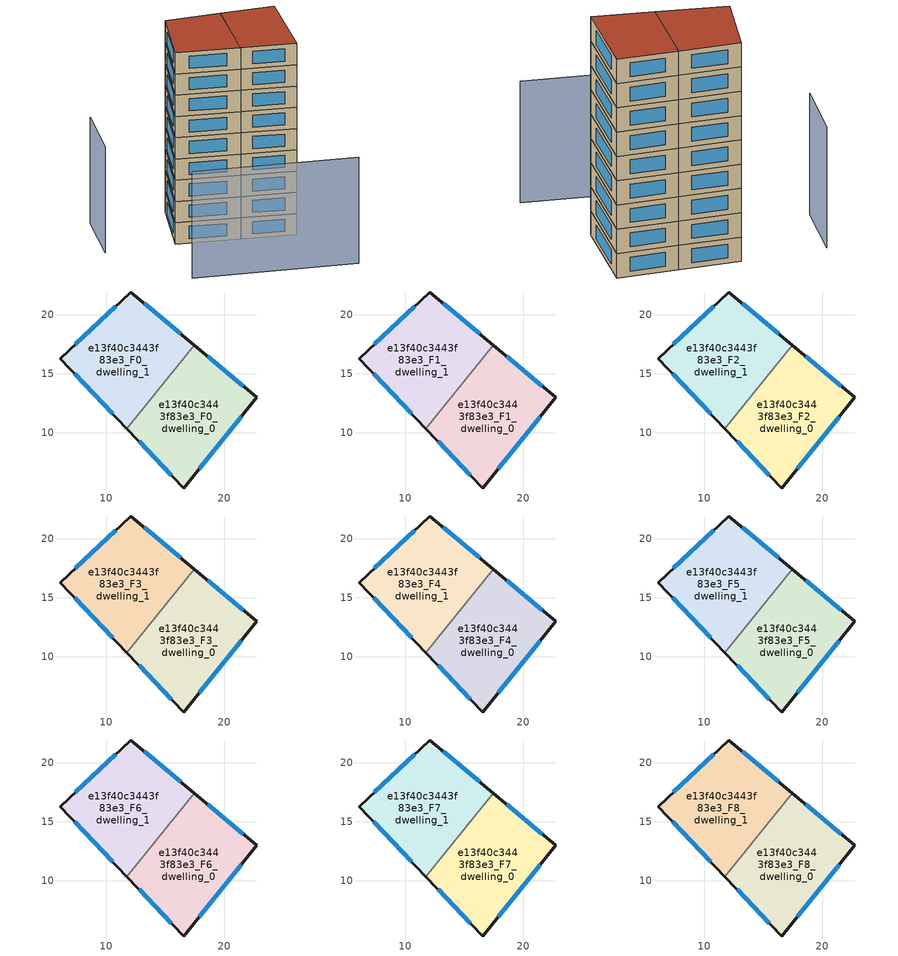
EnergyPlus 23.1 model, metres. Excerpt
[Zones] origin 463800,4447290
e13f40c3443f83e3_F0_dwelling_0
 floor ground (EU_floor_Construction): 22.74,13.01 16.54,5.31 11.73,10.35 17.44,17.44 z0
 wall outside (EU_wall_Construction): 11.73,10.35 16.54,5.31 22.74,13.01 17.44,17.44 z0:3
 wall to e13f40c3443f83e3_F0_dwelling_1 (EU_wall_Construction): 17.44,17.44 11.73,10.35 z0:3
 window (EU_Window_Construction): 21.61,13.95 18.58,16.49 / 17.87,6.96 21.42,11.36 / 12.76,9.27 15.51,6.39 z0.64:2.36
e13f40c3443f83e3_F0_dwelling_1
 floor ground (EU_floor_Construction): 17.44,17.44 11.73,10.35 6.09,16.27 12.05,21.94 z0
 wall outside (EU_wall_Construction): 17.44,17.44 12.05,21.94 6.09,16.27 11.73,10.35 z0:3
 window (EU_Window_Construction): 10.77,20.72 7.37,17.49 / 16.29,18.4 13.2,20.97 / 7.3,15 10.52,11.62 z0.64:2.36
e13f40c3443f83e3_F1_dwelling_0
 floor to e13f40c3443f83e3_F0_dwelling_0 (EU_floor_Construction): 22.74,13.01 16.54,5.31 11.73,10.35 17.44,17.44 z3
 wall outside (EU_wall_Construction): 11.73,10.35 16.54,5.31 22.74,13.01 17.44,17.44 z3:6
 wall to e13f40c3443f83e3_F1_dwelling_1 (EU_wall_Construction): 17.44,17.44 11.73,10.35 z3:6
 window (EU_Window_Construction): 21.61,13.95 18.58,16.49 / 17.87,6.96 21.42,11.36 / 12.76,9.27 15.51,6.39 z3.64:5.36
e13f40c3443f83e3_F1_dwelling_1
 floor to e13f40c3443f83e3_F0_dwelling_1 (EU_floor_Construction): 17.44,17.44 11.73,10.35 6.09,16.27 12.05,21.94 z3
 wall outside (EU_wall_Construction): 17.44,17.44 12.05,21.94 6.09,16.27 11.73,10.35 z3:6
 window (EU_Window_Construction): 10.77,20.72 7.37,17.49 / 16.29,18.4 13.2,20.97 / 7.3,15 10.52,11.62 z3.64:5.36
e13f40c3443f83e3_F2_dwelling_0
 floor to e13f40c3443f83e3_F1_dwelling_0 (EU_floor_Construction): 22.74,13.01 16.54,5.31 11.73,10.35 17.44,17.44 z6
 wall outside (EU_wall_Construction): 11.73,10.35 16.54,5.31 22.74,13.01 17.44,17.44 z6:9
 wall to e13f40c3443f83e3_F2_dwelling_1 (EU_wall_Construction): 17.44,17.44 11.73,10.35 z6:9
 window (EU_Window_Construction): 21.61,13.95 18.58,16.49 / 17.87,6.96 21.42,11.36 / 12.76,9.27 15.51,6.39 z6.64:8.36
e13f40c3443f83e3_F2_dwelling_1
 floor to e13f40c3443f83e3_F1_dwelling_1 (EU_floor_Construction): 17.44,17.44 11.73,10.35 6.09,16.27 12.05,21.94 z6
 wall outside (EU_wall_Construction): 17.44,17.44 12.05,21.94 6.09,16.27 11.73,10.35 z6:9
 window (EU_Window_Construction): 10.77,20.72 7.37,17.49 / 16.29,18.4 13.2,20.97 / 7.3,15 10.52,11.62 z6.64:8.36
e13f40c3443f83e3_F3_dwelling_0
 floor to e13f40c3443f83e3_F2_dwelling_0 (EU_floor_Construction): 22.74,13.01 16.54,5.31 11.73,10.35 17.44,17.44 z9
 wall outside (EU_wall_Construction): 11.73,10.35 16.54,5.31 22.74,13.01 17.44,17.44 z9:12
 wall to e13f40c3443f83e3_F3_dwelling_1 (EU_wall_Construction): 17.44,17.44 11.73,10.35 z9:12
 window (EU_Window_Construction): 21.61,13.95 18.58,16.49 / 17.87,6.96 21.42,11.36 / 12.76,9.27 15.51,6.39 z9.64:11.36
e13f40c3443f83e3_F3_dwelling_1
 floor to e13f40c3443f83e3_F2_dwelling_1 (EU_floor_Construction): 17.44,17.44 11.73,10.35 6.09,16.27 12.05,21.94 z9
 wall outside (EU_wall_Construction): 17.44,17.44 12.05,21.94 6.09,16.27 11.73,10.35 z9:12
 window (EU_Window_Construction): 10.77,20.72 7.37,17.49 / 16.29,18.4 13.2,20.97 / 7.3,15 10.52,11.62 z9.64:11.36
e13f40c3443f83e3_F4_dwelling_0
 floor to e13f40c3443f83e3_F3_dwelling_0 (EU_floor_Construction): 22.74,13.01 16.54,5.31 11.73,10.35 17.44,17.44 z12
 wall outside (EU_wall_Construction): 11.73,10.35 16.54,5.31 22.74,13.01 17.44,17.44 z12:15
 wall to e13f40c3443f83e3_F4_dwelling_1 (EU_wall_Construction): 17.44,17.44 11.73,10.35 z12:15
 window (EU_Window_Construction): 21.61,13.95 18.58,16.49 / 17.87,6.96 21.42,11.36 / 12.76,9.27 15.51,6.39 z12.64:14.36
e13f40c3443f83e3_F4_dwelling_1
 floor to e13f40c3443f83e3_F3_dwelling_1 (EU_floor_Construction): 17.44,17.44 11.73,10.35 6.09,16.27 12.05,21.94 z12
 wall outside (EU_wall_Construction): 17.44,17.44 12.05,21.94 6.09,16.27 11.73,10.35 z12:15
 window (EU_Window_Construction): 10.77,20.72 7.37,17.49 / 16.29,18.4 13.2,20.97 / 7.3,15 10.52,11.62 z12.64:14.36
e13f40c3443f83e3_F5_dwelling_0
 floor to e13f40c3443f83e3_F4_dwelling_0 (EU_floor_Construction): 22.74,13.01 16.54,5.31 11.73,10.35 17.44,17.44 z15
 wall outside (EU_wall_Construction): 11.73,10.35 16.54,5.31 22.74,13.01 17.44,17.44 z15:18
 wall to e13f40c3443f83e3_F5_dwelling_1 (EU_wall_Construction): 17.44,17.44 11.73,10.35 z15:18
 window (EU_Window_Construction): 21.61,13.95 18.58,16.49 / 17.87,6.96 21.42,11.36 / 12.76,9.27 15.51,6.39 z15.64:17.36
e13f40c3443f83e3_F5_dwelling_1
 floor to e13f40c3443f83e3_F4_dwelling_1 (EU_floor_Construction): 17.44,17.44 11.73,10.35 6.09,16.27 12.05,21.94 z15
 wall outside (EU_wall_Construction): 17.44,17.44 12.05,21.94 6.09,16.27 11.73,10.35 z15:18
 window (EU_Window_Construction): 10.77,20.72 7.37,17.49 / 16.29,18.4 13.2,20.97 / 7.3,15 10.52,11.62 z15.64:17.36
e13f40c3443f83e3_F6_dwelling_0
 floor to e13f40c3443f83e3_F5_dwelling_0 (EU_floor_Construction): 22.74,13.01 16.54,5.31 11.73,10.35 17.44,17.44 z18
 wall outside (EU_wall_Construction): 11.73,10.35 16.54,5.31 22.74,13.01 17.44,17.44 z18:21
 wall to e13f40c3443f83e3_F6_dwelling_1 (EU_wall_Construction): 17.44,17.44 11.73,10.35 z18:21
 window (EU_Window_Construction): 21.61,13.95 18.58,16.49 / 17.87,6.96 21.42,11.36 / 12.76,9.27 15.51,6.39 z18.64:20.36
e13f40c3443f83e3_F6_dwelling_1
 floor to e13f40c3443f83e3_F5_dwelling_1 (EU_floor_Construction): 17.44,17.44 11.73,10.35 6.09,16.27 12.05,21.94 z18
 wall outside (EU_wall_Construction): 17.44,17.44 12.05,21.94 6.09,16.27 11.73,10.35 z18:21
 window (EU_Window_Construction): 10.77,20.72 7.37,17.49 / 16.29,18.4 13.2,20.97 / 7.3,15 10.52,11.62 z18.64:20.36
e13f40c3443f83e3_F7_dwelling_0
 floor to e13f40c3443f83e3_F6_dwelling_0 (EU_floor_Construction): 22.74,13.01 16.54,5.31 11.73,10.35 17.44,17.44 z21
 wall outside (EU_wall_Construction): 11.73,10.35 16.54,5.31 22.74,13.01 17.44,17.44 z21:24
 wall to e13f40c3443f83e3_F7_dwelling_1 (EU_wall_Construction): 17.44,17.44 11.73,10.35 z21:24
 window (EU_Window_Construction): 21.61,13.95 18.58,16.49 / 17.87,6.96 21.42,11.36 / 12.76,9.27 15.51,6.39 z21.64:23.36
e13f40c3443f83e3_F7_dwelling_1
 floor to e13f40c3443f83e3_F6_dwelling_1 (EU_floor_Construction): 17.44,17.44 11.73,10.35 6.09,16.27 12.05,21.94 z21
 wall outside (EU_wall_Construction): 17.44,17.44 12.05,21.94 6.09,16.27 11.73,10.35 z21:24
 window (EU_Window_Construction): 10.77,20.72 7.37,17.49 / 16.29,18.4 13.2,20.97 / 7.3,15 10.52,11.62 z21.64:23.36
e13f40c3443f83e3_F8_dwelling_0
 floor to e13f40c3443f83e3_F7_dwelling_0 (EU_floor_Construction): 22.74,13.01 16.54,5.31 11.73,10.35 17.44,17.44 z24
 wall outside (EU_wall_Construction): 11.73,10.35 16.54,5.31 22.74,13.01 17.44,17.44 z24:27
 wall to e13f40c3443f83e3_F8_dwelling_1 (EU_wall_Construction): 17.44,17.44 11.73,10.35 z24:27
 window (EU_Window_Construction): 21.61,13.95 18.58,16.49 / 17.87,6.96 21.42,11.36 / 12.76,9.27 15.51,6.39 z24.64:26.36
 roof outside (EU_roof_Construction): 16.54,5.31 22.74,13.01 17.44,17.44 11.73,10.35 z27
e13f40c3443f83e3_F8_dwelling_1
 floor to e13f40c3443f83e3_F7_dwelling_1 (EU_floor_Construction): 17.44,17.44 11.73,10.35 6.09,16.27 12.05,21.94 z24
 wall outside (EU_wall_Construction): 17.44,17.44 12.05,21.94 6.09,16.27 11.73,10.35 z24:27
 window (EU_Window_Construction): 10.77,20.72 7.37,17.49 / 16.29,18.4 13.2,20.97 / 7.3,15 10.52,11.62 z24.64:26.36
 roof outside (EU_roof_Construction): 11.73,10.35 17.44,17.44 12.05,21.94 6.09,16.27 z27
shading: 0.24,9.72 14.98,-5.06 / 4.37,27.83 -0.64,22.13 z0:15
[Building]
EU S2 Campaign: North Axis=0; Terrain=City; Solar Distribution=FullExterior
[Site:Location]
Yerevan-Zvartnots.Intl.AP: Latitude=40.15; Longitude=44.383; Time Zone=4; Elevation=854
[SizingPeriod:WeatherFileDays]
AnnualSizingPeriod: Begin Month=1; Begin Day of Month=1; End Month=12; End Day of Month=31; Day of Week for Start Day=Monday; Use Weather File Daylight Saving Period=No; Use Weather File Rain and Snow Indicators=No
[MATERIAL]
EU_InternalMass_Material: Roughness=MediumRough; Thickness=0.1; Conductivity=1; Density=1800; Specific Heat=900; Thermal Absorptance=0.9; Solar Absorptance=0.7; Visible Absorptance=0.7
[MATERIAL:NOMASS] Roughness=MediumRough; Thermal Absorptance=0.9; Solar Absorptance=0.7; Visible Absorptance=0.7
Name | Thermal Resistance
EU_wall_NoMass | 1.05043
EU_roof_NoMass | 1.45357
EU_floor_NoMass | 0.478065
[WINDOWMATERIAL:SIMPLEGLAZINGSYSTEM]
EU_Window_SimpleGlazing: UFactor=2.5566; Solar Heat Gain Coefficient=0.75; Visible Transmittance=0.75
[CONSTRUCTION]
EU_wall_Construction: EU_wall_NoMass
EU_roof_Construction: EU_roof_NoMass
EU_floor_Construction: EU_floor_NoMass
EU_Window_Construction: EU_Window_SimpleGlazing
EU_InternalMass_Construction: EU_InternalMass_Material
[ZONE] Type=1; Multiplier=1; Ceiling Height=autocalculate; Floor Area=autocalculate; Part of Total Floor Area=Yes
Name | Volume
e13f40c3443f83e3_F0_dwelling_0; e13f40c3443f83e3_F1_dwelling_0; e13f40c3443f83e3_F2_dwelling_0; e13f40c3443f83e3_F3_dwelling_0; e13f40c3443f83e3_F4_dwelling_0; e13f40c3443f83e3_F5_dwelling_0; e13f40c3443f83e3_F6_dwelling_0; e13f40c3443f83e3_F7_dwelling_0; e13f40c3443f83e3_F8_dwelling_0 | 196.675
e13f40c3443f83e3_F0_dwelling_1; e13f40c3443f83e3_F1_dwelling_1; e13f40c3443f83e3_F2_dwelling_1; e13f40c3443f83e3_F3_dwelling_1; e13f40c3443f83e3_F4_dwelling_1; e13f40c3443f83e3_F5_dwelling_1; e13f40c3443f83e3_F6_dwelling_1; e13f40c3443f83e3_F7_dwelling_1; e13f40c3443f83e3_F8_dwelling_1 | 196.701
[INTERNALMASS] Construction=EU_InternalMass_Construction
Name | Zone or ZoneList | Surface Area
e13f40c3443f83e3_F0_dwelling_0_EU_InternalMass | e13f40c3443f83e3_F0_dwelling_0 | 65.5583
e13f40c3443f83e3_F0_dwelling_1_EU_InternalMass | e13f40c3443f83e3_F0_dwelling_1 | 65.5669
e13f40c3443f83e3_F1_dwelling_0_EU_InternalMass | e13f40c3443f83e3_F1_dwelling_0 | 65.5583
e13f40c3443f83e3_F1_dwelling_1_EU_InternalMass | e13f40c3443f83e3_F1_dwelling_1 | 65.5669
e13f40c3443f83e3_F2_dwelling_0_EU_InternalMass | e13f40c3443f83e3_F2_dwelling_0 | 65.5583
e13f40c3443f83e3_F2_dwelling_1_EU_InternalMass | e13f40c3443f83e3_F2_dwelling_1 | 65.5669
e13f40c3443f83e3_F3_dwelling_0_EU_InternalMass | e13f40c3443f83e3_F3_dwelling_0 | 65.5583
e13f40c3443f83e3_F3_dwelling_1_EU_InternalMass | e13f40c3443f83e3_F3_dwelling_1 | 65.5669
e13f40c3443f83e3_F4_dwelling_0_EU_InternalMass | e13f40c3443f83e3_F4_dwelling_0 | 65.5583
e13f40c3443f83e3_F4_dwelling_1_EU_InternalMass | e13f40c3443f83e3_F4_dwelling_1 | 65.5669
e13f40c3443f83e3_F5_dwelling_0_EU_InternalMass | e13f40c3443f83e3_F5_dwelling_0 | 65.5583
e13f40c3443f83e3_F5_dwelling_1_EU_InternalMass | e13f40c3443f83e3_F5_dwelling_1 | 65.5669
e13f40c3443f83e3_F6_dwelling_0_EU_InternalMass | e13f40c3443f83e3_F6_dwelling_0 | 65.5583
e13f40c3443f83e3_F6_dwelling_1_EU_InternalMass | e13f40c3443f83e3_F6_dwelling_1 | 65.5669
e13f40c3443f83e3_F7_dwelling_0_EU_InternalMass | e13f40c3443f83e3_F7_dwelling_0 | 65.5583
e13f40c3443f83e3_F7_dwelling_1_EU_InternalMass | e13f40c3443f83e3_F7_dwelling_1 | 65.5669
e13f40c3443f83e3_F8_dwelling_0_EU_InternalMass | e13f40c3443f83e3_F8_dwelling_0 | 65.5583
e13f40c3443f83e3_F8_dwelling_1_EU_InternalMass | e13f40c3443f83e3_F8_dwelling_1 | 65.5669
[OTHEREQUIPMENT] Fuel Type=Electricity; Design Level Calculation Method=Watts/Area; Power per Zone Floor Area=1; Fraction Latent=0; Fraction Radiant=0; Fraction Lost=0; Carbon Dioxide Generation Rate=0; EndUse Subcategory=EU_Step8_InternalGains
Name | Zone or ZoneList or Space or SpaceList | Schedule
EU_Step8_InternalGain_e13f40c3443f83e3_F0_dwelling_0_f000 | e13f40c3443f83e3_F0_dwelling_0 | EU_Step8_GainSchedule_e13f40c3443f83e3_F0_dwelling_0_f000
EU_Step8_InternalGain_e13f40c3443f83e3_F0_dwelling_1_f000 | e13f40c3443f83e3_F0_dwelling_1 | EU_Step8_GainSchedule_e13f40c3443f83e3_F0_dwelling_1_f000
EU_Step8_InternalGain_e13f40c3443f83e3_F1_dwelling_0_f000 | e13f40c3443f83e3_F1_dwelling_0 | EU_Step8_GainSchedule_e13f40c3443f83e3_F1_dwelling_0_f000
EU_Step8_InternalGain_e13f40c3443f83e3_F1_dwelling_1_f000 | e13f40c3443f83e3_F1_dwelling_1 | EU_Step8_GainSchedule_e13f40c3443f83e3_F1_dwelling_1_f000
EU_Step8_InternalGain_e13f40c3443f83e3_F2_dwelling_0_f000 | e13f40c3443f83e3_F2_dwelling_0 | EU_Step8_GainSchedule_e13f40c3443f83e3_F2_dwelling_0_f000
EU_Step8_InternalGain_e13f40c3443f83e3_F2_dwelling_1_f000 | e13f40c3443f83e3_F2_dwelling_1 | EU_Step8_GainSchedule_e13f40c3443f83e3_F2_dwelling_1_f000
EU_Step8_InternalGain_e13f40c3443f83e3_F3_dwelling_0_f000 | e13f40c3443f83e3_F3_dwelling_0 | EU_Step8_GainSchedule_e13f40c3443f83e3_F3_dwelling_0_f000
EU_Step8_InternalGain_e13f40c3443f83e3_F3_dwelling_1_f000 | e13f40c3443f83e3_F3_dwelling_1 | EU_Step8_GainSchedule_e13f40c3443f83e3_F3_dwelling_1_f000
EU_Step8_InternalGain_e13f40c3443f83e3_F4_dwelling_0_f000 | e13f40c3443f83e3_F4_dwelling_0 | EU_Step8_GainSchedule_e13f40c3443f83e3_F4_dwelling_0_f000
EU_Step8_InternalGain_e13f40c3443f83e3_F4_dwelling_1_f000 | e13f40c3443f83e3_F4_dwelling_1 | EU_Step8_GainSchedule_e13f40c3443f83e3_F4_dwelling_1_f000
EU_Step8_InternalGain_e13f40c3443f83e3_F5_dwelling_0_f000 | e13f40c3443f83e3_F5_dwelling_0 | EU_Step8_GainSchedule_e13f40c3443f83e3_F5_dwelling_0_f000
EU_Step8_InternalGain_e13f40c3443f83e3_F5_dwelling_1_f000 | e13f40c3443f83e3_F5_dwelling_1 | EU_Step8_GainSchedule_e13f40c3443f83e3_F5_dwelling_1_f000
EU_Step8_InternalGain_e13f40c3443f83e3_F6_dwelling_0_f000 | e13f40c3443f83e3_F6_dwelling_0 | EU_Step8_GainSchedule_e13f40c3443f83e3_F6_dwelling_0_f000
EU_Step8_InternalGain_e13f40c3443f83e3_F6_dwelling_1_f000 | e13f40c3443f83e3_F6_dwelling_1 | EU_Step8_GainSchedule_e13f40c3443f83e3_F6_dwelling_1_f000
EU_Step8_InternalGain_e13f40c3443f83e3_F7_dwelling_0_f000 | e13f40c3443f83e3_F7_dwelling_0 | EU_Step8_GainSchedule_e13f40c3443f83e3_F7_dwelling_0_f000
EU_Step8_InternalGain_e13f40c3443f83e3_F7_dwelling_1_f000 | e13f40c3443f83e3_F7_dwelling_1 | EU_Step8_GainSchedule_e13f40c3443f83e3_F7_dwelling_1_f000
EU_Step8_InternalGain_e13f40c3443f83e3_F8_dwelling_0_f000 | e13f40c3443f83e3_F8_dwelling_0 | EU_Step8_GainSchedule_e13f40c3443f83e3_F8_dwelling_0_f000
EU_Step8_InternalGain_e13f40c3443f83e3_F8_dwelling_1_f000 | e13f40c3443f83e3_F8_dwelling_1 | EU_Step8_GainSchedule_e13f40c3443f83e3_F8_dwelling_1_f000
[ZONEVENTILATION:DESIGNFLOWRATE] Schedule=EU_AlwaysOn; Design Flow Rate Calculation Method=AirChanges/Hour; Air Changes per Hour=0.557805; Ventilation Type=Natural; Fan Pressure Rise=0; Fan Total Efficiency=1; Constant Term Coefficient=1; Temperature Term Coefficient=0; Velocity Term Coefficient=0; Velocity Squared Term Coefficient=0; Minimum Indoor Temperature=-100; Maximum Indoor Temperature=100; Delta Temperature=-100; Minimum Outdoor Temperature=-100; Maximum Outdoor Temperature=100; Maximum Wind Speed=40
Name | Zone or ZoneList or Space or SpaceList
EU_ConstantAir_e13f40c3443f83e3_F0_dwelling_0 | e13f40c3443f83e3_F0_dwelling_0
EU_ConstantAir_e13f40c3443f83e3_F0_dwelling_1 | e13f40c3443f83e3_F0_dwelling_1
EU_ConstantAir_e13f40c3443f83e3_F1_dwelling_0 | e13f40c3443f83e3_F1_dwelling_0
EU_ConstantAir_e13f40c3443f83e3_F1_dwelling_1 | e13f40c3443f83e3_F1_dwelling_1
EU_ConstantAir_e13f40c3443f83e3_F2_dwelling_0 | e13f40c3443f83e3_F2_dwelling_0
EU_ConstantAir_e13f40c3443f83e3_F2_dwelling_1 | e13f40c3443f83e3_F2_dwelling_1
EU_ConstantAir_e13f40c3443f83e3_F3_dwelling_0 | e13f40c3443f83e3_F3_dwelling_0
EU_ConstantAir_e13f40c3443f83e3_F3_dwelling_1 | e13f40c3443f83e3_F3_dwelling_1
EU_ConstantAir_e13f40c3443f83e3_F4_dwelling_0 | e13f40c3443f83e3_F4_dwelling_0
EU_ConstantAir_e13f40c3443f83e3_F4_dwelling_1 | e13f40c3443f83e3_F4_dwelling_1
EU_ConstantAir_e13f40c3443f83e3_F5_dwelling_0 | e13f40c3443f83e3_F5_dwelling_0
EU_ConstantAir_e13f40c3443f83e3_F5_dwelling_1 | e13f40c3443f83e3_F5_dwelling_1
EU_ConstantAir_e13f40c3443f83e3_F6_dwelling_0 | e13f40c3443f83e3_F6_dwelling_0
EU_ConstantAir_e13f40c3443f83e3_F6_dwelling_1 | e13f40c3443f83e3_F6_dwelling_1
EU_ConstantAir_e13f40c3443f83e3_F7_dwelling_0 | e13f40c3443f83e3_F7_dwelling_0
EU_ConstantAir_e13f40c3443f83e3_F7_dwelling_1 | e13f40c3443f83e3_F7_dwelling_1
EU_ConstantAir_e13f40c3443f83e3_F8_dwelling_0 | e13f40c3443f83e3_F8_dwelling_0
EU_ConstantAir_e13f40c3443f83e3_F8_dwelling_1 | e13f40c3443f83e3_F8_dwelling_1
[HVACTEMPLATE:THERMOSTAT] Constant Heating Setpoint=20; Constant Cooling Setpoint=50
EU_HeatOnly_e13f40c3443f83e3_F0_dwelling_0; EU_HeatOnly_e13f40c3443f83e3_F0_dwelling_1; EU_HeatOnly_e13f40c3443f83e3_F1_dwelling_0; EU_HeatOnly_e13f40c3443f83e3_F1_dwelling_1; EU_HeatOnly_e13f40c3443f83e3_F2_dwelling_0; EU_HeatOnly_e13f40c3443f83e3_F2_dwelling_1; EU_HeatOnly_e13f40c3443f83e3_F3_dwelling_0; EU_HeatOnly_e13f40c3443f83e3_F3_dwelling_1; EU_HeatOnly_e13f40c3443f83e3_F4_dwelling_0; EU_HeatOnly_e13f40c3443f83e3_F4_dwelling_1; EU_HeatOnly_e13f40c3443f83e3_F5_dwelling_0; EU_HeatOnly_e13f40c3443f83e3_F5_dwelling_1; EU_HeatOnly_e13f40c3443f83e3_F6_dwelling_0; EU_HeatOnly_e13f40c3443f83e3_F6_dwelling_1; EU_HeatOnly_e13f40c3443f83e3_F7_dwelling_0; EU_HeatOnly_e13f40c3443f83e3_F7_dwelling_1; EU_HeatOnly_e13f40c3443f83e3_F8_dwelling_0; EU_HeatOnly_e13f40c3443f83e3_F8_dwelling_1
[HVACTEMPLATE:ZONE:IDEALLOADSAIRSYSTEM] System Availability Schedule=EU_AlwaysOn; Maximum Heating Supply Air Temperature=50; Minimum Cooling Supply Air Temperature=13; Maximum Heating Supply Air Humidity Ratio=0.0156; Minimum Cooling Supply Air Humidity Ratio=0.0077; Heating Limit=NoLimit; Cooling Limit=NoLimit; Heating Availability Schedule=EU_AlwaysOn; Cooling Availability Schedule=EU_CoolingOff; Dehumidification Control Type=ConstantSensibleHeatRatio; Cooling Sensible Heat Ratio=0.7; Dehumidification Setpoint=60; Humidification Control Type=None; Humidification Setpoint=30; Outdoor Air Method=None; Outdoor Air Flow Rate per Person=0.00944; Outdoor Air Flow Rate per Zone Floor Area=0; Outdoor Air Flow Rate per Zone=0; Demand Controlled Ventilation Type=None; Outdoor Air Economizer Type=NoEconomizer; Heat Recovery Type=None; Sensible Heat Recovery Effectiveness=0.7; Latent Heat Recovery Effectiveness=0.65
Name | Template Thermostat
e13f40c3443f83e3_F0_dwelling_0 | EU_HeatOnly_e13f40c3443f83e3_F0_dwelling_0
e13f40c3443f83e3_F0_dwelling_1 | EU_HeatOnly_e13f40c3443f83e3_F0_dwelling_1
e13f40c3443f83e3_F1_dwelling_0 | EU_HeatOnly_e13f40c3443f83e3_F1_dwelling_0
e13f40c3443f83e3_F1_dwelling_1 | EU_HeatOnly_e13f40c3443f83e3_F1_dwelling_1
e13f40c3443f83e3_F2_dwelling_0 | EU_HeatOnly_e13f40c3443f83e3_F2_dwelling_0
e13f40c3443f83e3_F2_dwelling_1 | EU_HeatOnly_e13f40c3443f83e3_F2_dwelling_1
e13f40c3443f83e3_F3_dwelling_0 | EU_HeatOnly_e13f40c3443f83e3_F3_dwelling_0
e13f40c3443f83e3_F3_dwelling_1 | EU_HeatOnly_e13f40c3443f83e3_F3_dwelling_1
e13f40c3443f83e3_F4_dwelling_0 | EU_HeatOnly_e13f40c3443f83e3_F4_dwelling_0
e13f40c3443f83e3_F4_dwelling_1 | EU_HeatOnly_e13f40c3443f83e3_F4_dwelling_1
e13f40c3443f83e3_F5_dwelling_0 | EU_HeatOnly_e13f40c3443f83e3_F5_dwelling_0
e13f40c3443f83e3_F5_dwelling_1 | EU_HeatOnly_e13f40c3443f83e3_F5_dwelling_1
e13f40c3443f83e3_F6_dwelling_0 | EU_HeatOnly_e13f40c3443f83e3_F6_dwelling_0
e13f40c3443f83e3_F6_dwelling_1 | EU_HeatOnly_e13f40c3443f83e3_F6_dwelling_1
e13f40c3443f83e3_F7_dwelling_0 | EU_HeatOnly_e13f40c3443f83e3_F7_dwelling_0
e13f40c3443f83e3_F7_dwelling_1 | EU_HeatOnly_e13f40c3443f83e3_F7_dwelling_1
e13f40c3443f83e3_F8_dwelling_0 | EU_HeatOnly_e13f40c3443f83e3_F8_dwelling_0
e13f40c3443f83e3_F8_dwelling_1 | EU_HeatOnly_e13f40c3443f83e3_F8_dwelling_1
[SIZING:ZONE] Zone Cooling Design Supply Air Temperature Input Method=SupplyAirTemperature; Zone Cooling Design Supply Air Temperature=13; Zone Heating Design Supply Air Temperature Input Method=SupplyAirTemperature; Zone Heating Design Supply Air Temperature=50; Zone Cooling Design Supply Air Humidity Ratio=0.008; Zone Heating Design Supply Air Humidity Ratio=0.008; Cooling Design Air Flow Method=DesignDay; Cooling Design Air Flow Rate=0; Cooling Minimum Air Flow per Zone Floor Area=0.000762; Cooling Minimum Air Flow=0; Cooling Minimum Air Flow Fraction=0.2; Heating Design Air Flow Method=DesignDay; Heating Design Air Flow Rate=0; Heating Maximum Air Flow per Zone Floor Area=0.002032; Heating Maximum Air Flow=0.141576; Heating Maximum Air Flow Fraction=0.3; Account for Dedicated Outdoor Air System=No; Dedicated Outdoor Air System Control Strategy=NeutralSupplyAir; Dedicated Outdoor Air Low Setpoint Temperature for Design=autosize; Dedicated Outdoor Air High Setpoint Temperature for Design=autosize; Zone Load Sizing Method=Sensible Load Only No Latent Load; Zone Latent Cooling Design Supply Air Humidity Ratio Input Method=HumidityRatioDifference; Zone Cooling Design Supply Air Humidity Ratio Difference=0.005; Zone Latent Heating Design Supply Air Humidity Ratio Input Method=HumidityRatioDifference; Zone Humidification Design Supply Air Humidity Ratio Difference=0.005
e13f40c3443f83e3_F0_dwelling_0; e13f40c3443f83e3_F0_dwelling_1; e13f40c3443f83e3_F1_dwelling_0; e13f40c3443f83e3_F1_dwelling_1; e13f40c3443f83e3_F2_dwelling_0; e13f40c3443f83e3_F2_dwelling_1; e13f40c3443f83e3_F3_dwelling_0; e13f40c3443f83e3_F3_dwelling_1; e13f40c3443f83e3_F4_dwelling_0; e13f40c3443f83e3_F4_dwelling_1; e13f40c3443f83e3_F5_dwelling_0; e13f40c3443f83e3_F5_dwelling_1; e13f40c3443f83e3_F6_dwelling_0; e13f40c3443f83e3_F6_dwelling_1; e13f40c3443f83e3_F7_dwelling_0; e13f40c3443f83e3_F7_dwelling_1; e13f40c3443f83e3_F8_dwelling_0; e13f40c3443f83e3_F8_dwelling_1
[SCHEDULE:CONSTANT]
Name | Hourly Value
EU_AlwaysOn | 1
EU_CoolingOff | 0
[SCHEDULE:FILE] Column Number=1; Rows to Skip at Top=0; Number of Hours of Data=8760; Column Separator=Comma; Interpolate to Timestep=No; Minutes per Item=60; Adjust Schedule for Daylight Savings=Yes
Name | File
EU_Step8_GainSchedule_e13f40c3443f83e3_F0_dwelling_0_f000 | ../../schedules/e13f40c3443f83e3/e13f40c3443f83e3_F0_dwelling_0_f000_gain.csv
EU_Step8_GainSchedule_e13f40c3443f83e3_F0_dwelling_1_f000 | ../../schedules/e13f40c3443f83e3/e13f40c3443f83e3_F0_dwelling_1_f000_gain.csv
EU_Step8_GainSchedule_e13f40c3443f83e3_F1_dwelling_0_f000 | ../../schedules/e13f40c3443f83e3/e13f40c3443f83e3_F1_dwelling_0_f000_gain.csv
EU_Step8_GainSchedule_e13f40c3443f83e3_F1_dwelling_1_f000 | ../../schedules/e13f40c3443f83e3/e13f40c3443f83e3_F1_dwelling_1_f000_gain.csv
EU_Step8_GainSchedule_e13f40c3443f83e3_F2_dwelling_0_f000 | ../../schedules/e13f40c3443f83e3/e13f40c3443f83e3_F2_dwelling_0_f000_gain.csv
EU_Step8_GainSchedule_e13f40c3443f83e3_F2_dwelling_1_f000 | ../../schedules/e13f40c3443f83e3/e13f40c3443f83e3_F2_dwelling_1_f000_gain.csv
EU_Step8_GainSchedule_e13f40c3443f83e3_F3_dwelling_0_f000 | ../../schedules/e13f40c3443f83e3/e13f40c3443f83e3_F3_dwelling_0_f000_gain.csv
EU_Step8_GainSchedule_e13f40c3443f83e3_F3_dwelling_1_f000 | ../../schedules/e13f40c3443f83e3/e13f40c3443f83e3_F3_dwelling_1_f000_gain.csv
EU_Step8_GainSchedule_e13f40c3443f83e3_F4_dwelling_0_f000 | ../../schedules/e13f40c3443f83e3/e13f40c3443f83e3_F4_dwelling_0_f000_gain.csv
EU_Step8_GainSchedule_e13f40c3443f83e3_F4_dwelling_1_f000 | ../../schedules/e13f40c3443f83e3/e13f40c3443f83e3_F4_dwelling_1_f000_gain.csv
EU_Step8_GainSchedule_e13f40c3443f83e3_F5_dwelling_0_f000 | ../../schedules/e13f40c3443f83e3/e13f40c3443f83e3_F5_dwelling_0_f000_gain.csv
EU_Step8_GainSchedule_e13f40c3443f83e3_F5_dwelling_1_f000 | ../../schedules/e13f40c3443f83e3/e13f40c3443f83e3_F5_dwelling_1_f000_gain.csv
EU_Step8_GainSchedule_e13f40c3443f83e3_F6_dwelling_0_f000 | ../../schedules/e13f40c3443f83e3/e13f40c3443f83e3_F6_dwelling_0_f000_gain.csv
EU_Step8_GainSchedule_e13f40c3443f83e3_F6_dwelling_1_f000 | ../../schedules/e13f40c3443f83e3/e13f40c3443f83e3_F6_dwelling_1_f000_gain.csv
EU_Step8_GainSchedule_e13f40c3443f83e3_F7_dwelling_0_f000 | ../../schedules/e13f40c3443f83e3/e13f40c3443f83e3_F7_dwelling_0_f000_gain.csv
EU_Step8_GainSchedule_e13f40c3443f83e3_F7_dwelling_1_f000 | ../../schedules/e13f40c3443f83e3/e13f40c3443f83e3_F7_dwelling_1_f000_gain.csv
EU_Step8_GainSchedule_e13f40c3443f83e3_F8_dwelling_0_f000 | ../../schedules/e13f40c3443f83e3/e13f40c3443f83e3_F8_dwelling_0_f000_gain.csv
EU_Step8_GainSchedule_e13f40c3443f83e3_F8_dwelling_1_f000 | ../../schedules/e13f40c3443f83e3/e13f40c3443f83e3_F8_dwelling_1_f000_gain.csv
